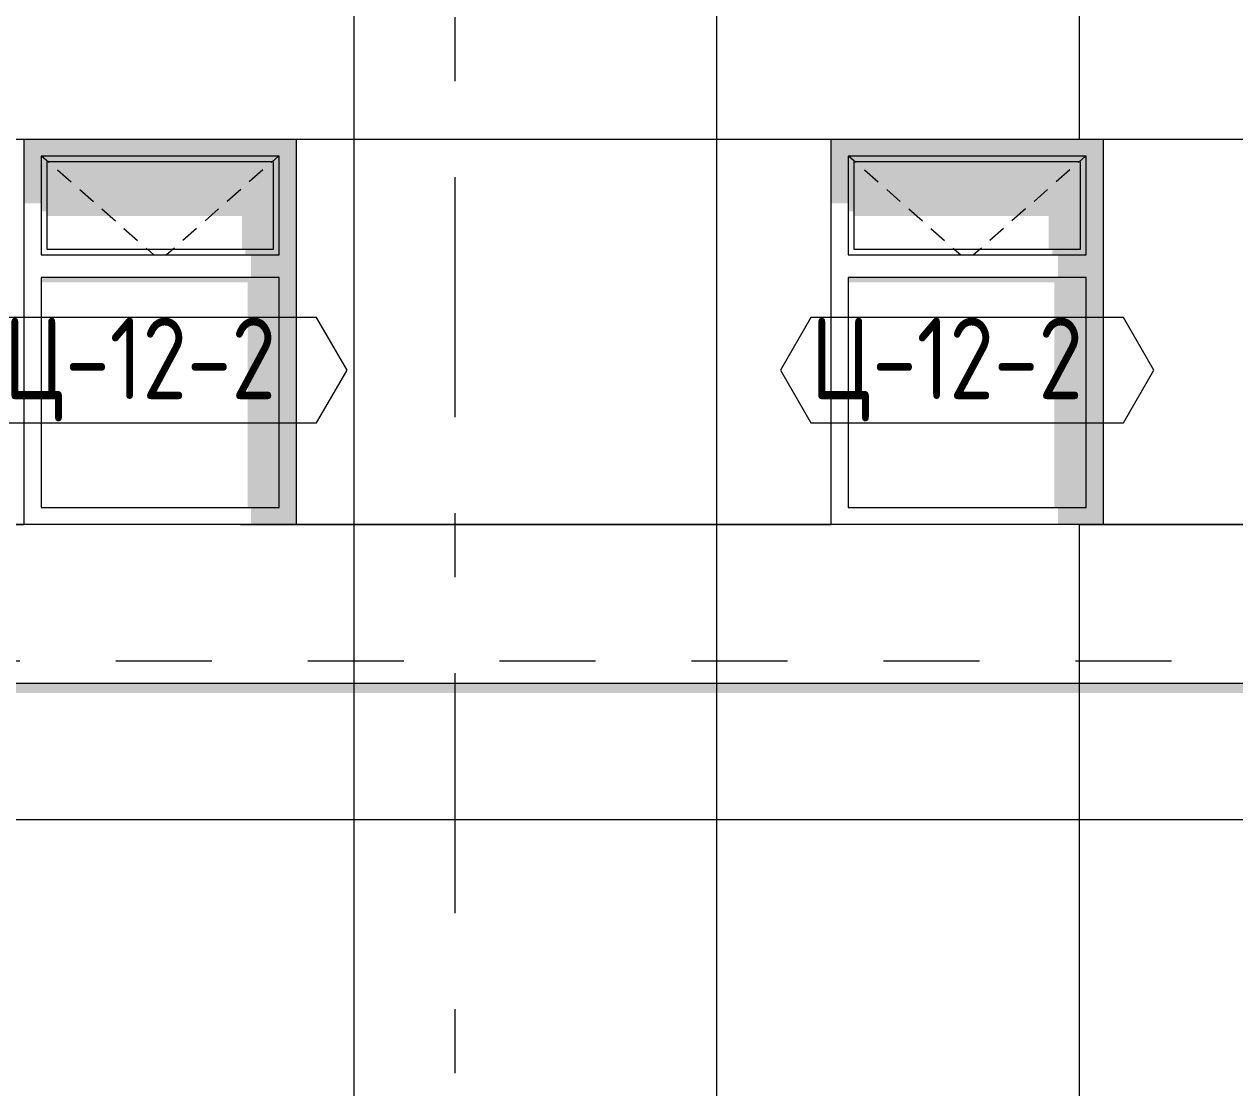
# Model space of a CAD drawing. Header units: millimetres. Extents: x 18162 to 7085488, y 72188 to 247925.
# Drawn here: x 6562604 to 6567944, y 108458 to 113148 of the extents above; entities that cross this region are included whole.
import ezdxf
from ezdxf.enums import TextEntityAlignment as Align

# ---------------------------------------------------------------- set-up
doc = ezdxf.new("R2010")
doc.units = ezdxf.units.MM
doc.header["$MEASUREMENT"] = 0
doc.linetypes.add('Dashed', pattern=[423.333333, 211.666667, -211.666667])
doc.linetypes.add('Double Dashed', pattern=[1093.611073, 529.166651, -211.666656, 141.111112, -211.666656])
for name, color, linetype in [('Archicad Windows', 7, 'Continuous'), ('Structural - Bearing', 7, 'Continuous'), ('Structural - Grid', 7, 'Continuous')]:
    doc.layers.add(name, color=color, linetype=linetype)
doc.styles.add('GENERATED_STYLE_3', font='', dxfattribs={"width": 0.8})
doc.styles.get('GENERATED_STYLE_3').set_extended_font_data('ISOCPEUR MON')
doc.dimstyles.new('GENERATED_STYLE__33', dxfattribs={"dimtxt": 440.00001, "dimasz": 228, "dimexe": 0.18, "dimexo": 20220.414063, "dimgap": 0, "dimtad": 1, "dimdec": 0, "dimzin": 0, "dimdsep": 46, "dimtxsty": 'GENERATED_STYLE_3', "dimblk": 'ARROWHEAD_2', "dimblk1": 'ARROWHEAD_2', "dimblk2": 'ARROWHEAD_2', "dimcen": 0.09, "dimclrd": 13, "dimclre": 13, "dimclrt": 13, "dimadec": 0, "dimazin": 0, "dimtfac": 1, "dimtdec": 4, "dimtmove": 0, "dimatfit": 3, "dimfxl": 1, "dimtolj": 1, "dimtzin": 0, "dimarcsym": 0})
doc.dimstyles.new('GENERATED_STYLE__37', dxfattribs={"dimtxt": 440.00001, "dimasz": 228, "dimexe": 0.18, "dimexo": 21485.964059, "dimgap": 0, "dimtad": 1, "dimdec": 0, "dimzin": 0, "dimdsep": 46, "dimtxsty": 'GENERATED_STYLE_3', "dimblk": 'ARROWHEAD_2', "dimblk1": 'ARROWHEAD_2', "dimblk2": 'ARROWHEAD_2', "dimcen": 0.09, "dimclrd": 13, "dimclre": 13, "dimclrt": 13, "dimadec": 0, "dimazin": 0, "dimtfac": 1, "dimtdec": 4, "dimtmove": 0, "dimatfit": 3, "dimfxl": 1, "dimtolj": 1, "dimtzin": 0, "dimarcsym": 0})
doc.dimstyles.new('GENERATED_STYLE__38', dxfattribs={"dimtxt": 440.00001, "dimasz": 228, "dimexe": 0.18, "dimexo": 20336.646461, "dimgap": 0, "dimtad": 1, "dimdec": 0, "dimzin": 0, "dimdsep": 46, "dimtxsty": 'GENERATED_STYLE_3', "dimblk": 'ARROWHEAD_2', "dimblk1": 'ARROWHEAD_2', "dimblk2": 'ARROWHEAD_2', "dimcen": 0.09, "dimclrd": 13, "dimclre": 13, "dimclrt": 13, "dimadec": 0, "dimazin": 0, "dimtfac": 1, "dimtdec": 4, "dimtmove": 0, "dimatfit": 3, "dimfxl": 1, "dimtolj": 1, "dimtzin": 0, "dimarcsym": 0})
doc.dimstyles.new('GENERATED_STYLE__41', dxfattribs={"dimtxt": 440.00001, "dimasz": 228, "dimexe": 0.18, "dimexo": 18955.962133, "dimgap": 0, "dimtad": 1, "dimdec": 0, "dimzin": 0, "dimdsep": 46, "dimtxsty": 'GENERATED_STYLE_3', "dimblk": 'ARROWHEAD_2', "dimblk1": 'ARROWHEAD_2', "dimblk2": 'ARROWHEAD_2', "dimcen": 0.09, "dimclrd": 13, "dimclre": 13, "dimclrt": 13, "dimadec": 0, "dimazin": 0, "dimtfac": 1, "dimtdec": 4, "dimtmove": 0, "dimatfit": 3, "dimfxl": 1, "dimtolj": 1, "dimtzin": 0, "dimarcsym": 0})

# ---------------------------------------------------------------- blocks, each defined once
blk = doc.blocks.new('*X3108', base_point=(6480357.9, 110341.8))
at = {"layer": 'Structural - Bearing', "color": 8, "linetype": 'Continuous', "lineweight": 13}
for p, q in [((6564057.9, 110241.8), (6564057.9, 107941.8)), ((6565657.9, 110241.8), (6565657.9, 107941.8)), ((6567257.9, 110241.8), (6567257.9, 107991.8)), ((6562457.9, 109641.8), (6563557.9, 109641.8)), ((6563557.9, 109641.8), (6564057.9, 109641.8)), ((6564057.9, 109641.8), (6565157.9, 109641.8)), ((6565157.9, 109641.8), (6565657.9, 109641.8)), ((6565657.9, 109641.8), (6566757.9, 109641.8)), ((6566757.9, 109641.8), (6567257.9, 109641.8)), ((6567257.9, 109641.8), (6568357.9, 109641.8))]:
    blk.add_line(p, q, dxfattribs=at)
blk = doc.blocks.new('*X3343', base_point=(6480357.9, 110341.8))
at = {"layer": 'Structural - Bearing', "color": 8, "linetype": 'Continuous', "lineweight": 13}
for p, q in [((6564057.9, 113241.8), (6564057.9, 110941.8)), ((6565657.9, 113241.8), (6565657.9, 110941.8)), ((6567257.9, 113241.8), (6567257.9, 112641.8)), ((6562457.9, 112641.8), (6562603.6, 112641.8)), ((6563803.6, 112641.8), (6564057.9, 112641.8)), ((6564057.9, 112641.8), (6565157.9, 112641.8)), ((6565157.9, 112641.8), (6565657.9, 112641.8)), ((6565657.9, 112641.8), (6566163.2, 112641.8)), ((6567363.2, 112641.8), (6568357.9, 112641.8)), ((6562457.9, 110941.8), (6562603.6, 110941.8)), ((6562603.6, 110941.8), (6562457.9, 110941.8)), ((6563557.9, 110941.8), (6564057.9, 110941.8)), ((6564057.9, 110941.8), (6563803.6, 110941.8)), ((6564057.9, 110941.8), (6565157.9, 110941.8)), ((6564057.9, 110941.8), (6564057.9, 110341.8)), ((6565157.9, 110941.8), (6564057.9, 110941.8)), ((6565657.9, 110941.8), (6565157.9, 110941.8)), ((6565157.9, 110941.8), (6565657.9, 110941.8)), ((6565657.9, 110941.8), (6566163.2, 110941.8)), ((6565657.9, 110941.8), (6565657.9, 110341.8)), ((6566163.2, 110941.8), (6565657.9, 110941.8)), ((6567257.9, 110941.8), (6568357.9, 110941.8)), ((6567257.9, 110941.8), (6567257.9, 110341.8)), ((6568357.9, 110941.8), (6567363.2, 110941.8)), ((6564057.9, 110341.8), (6564057.9, 110241.8)), ((6565657.9, 110341.8), (6565657.9, 110241.8)), ((6567257.9, 110341.8), (6567257.9, 110241.8))]:
    blk.add_line(p, q, dxfattribs=at)
blk = doc.blocks.new('*D3420', base_point=(6480357.9, 110341.8))
at = {"color": 13, "linetype": 'Continuous', "lineweight": 13}
for p, q in [((6581243.6, 110291.8), (6581243.6, 113091.8)), ((6581468.6, 110291.8), (6578874, 110291.8)), ((6581243.6, 109921.8), (6581243.6, 110291.8)), ((6581468.6, 109921.8), (6578874, 109921.8)), ((6581243.6, 109775.1), (6581243.6, 109921.8))]:
    blk.add_line(p, q, dxfattribs=at)
at = {"color": 12, "linetype": 'Continuous', "lineweight": 35}
for p, q in [((6581093.6, 110378.4), (6581393.6, 110205.2)), ((6581093.6, 110008.4), (6581393.6, 109835.2))]:
    blk.add_line(p, q, dxfattribs=at)
at = {"color": 13, "lineweight": 13, "insert": (6581283.3, 109097.4), "char_height": 440, "attachment_point": 7, "rotation": 90, "style": 'GENERATED_STYLE_3'}
blk.add_mtext('\\A1;{\\pql;\\fISOCPEUR MON|b0|i0|c0|p0;\\W0.800000;370}', dxfattribs=at)
blk = doc.blocks.new('ARROWHEAD_2')
at = {"color": 0, "linetype": 'Continuous', "lineweight": 0}
for p, q in [((-0.378, -0.655), (0.378, 0.655)), ((0, 0), (-1, 0))]:
    blk.add_line(p, q, dxfattribs=at)
blk = doc.blocks.new('*D3421', base_point=(6480357.9, 110341.8))
at = {"color": 12, "linetype": 'Continuous', "lineweight": 35}
for p, q in [((6581093.6, 113178.4), (6581393.6, 113005.2)), ((6581093.6, 110378.4), (6581393.6, 110205.2))]:
    blk.add_line(p, q, dxfattribs=at)
at = {"color": 13, "linetype": 'Continuous', "lineweight": 13}
blk.add_line((6581243.6, 110291.8), (6581243.6, 113091.8), dxfattribs=at)
at = {"color": 13, "lineweight": 13, "char_height": 440, "attachment_point": 7, "rotation": 90, "style": 'GENERATED_STYLE_3'}
for s, insert in [('\\A1;{\\pql;\\fISOCPEUR MON|b0|i0|c0|p0;\\W0.800000;200}', (6581283.3, 112267.4)), ('\\A1;{\\pql;\\fISOCPEUR MON|b0|i0|c0|p0;\\W0.800000;2,800}', (6581371.1, 110769.7))]:
    blk.add_mtext(s, dxfattribs=dict(at, insert=insert))
blk = doc.blocks.new('*D3422', base_point=(6480357.9, 110341.8))
at = {"color": 12, "linetype": 'Continuous', "lineweight": 35}
for p, q in [((6581093.6, 113378.4), (6581393.6, 113205.2)), ((6581093.6, 113178.4), (6581393.6, 113005.2))]:
    blk.add_line(p, q, dxfattribs=at)
at = {"color": 13, "linetype": 'Continuous', "lineweight": 13}
for p, q in [((6581468.6, 113291.8), (6578874, 113291.8)), ((6581243.6, 113091.8), (6581243.6, 113291.8)), ((6581468.6, 113091.8), (6578874, 113091.8)), ((6581243.6, 110291.8), (6581243.6, 113091.8))]:
    blk.add_line(p, q, dxfattribs=at)
blk = doc.blocks.new('*D3454', base_point=(6480357.9, 110341.8))
at = {"color": 12, "linetype": 'Continuous', "lineweight": 35}
for p, q in [((6582002.7, 110378.4), (6582302.7, 110205.2)), ((6582002.7, 110008.4), (6582302.7, 109835.2))]:
    blk.add_line(p, q, dxfattribs=at)
at = {"color": 13, "linetype": 'Continuous', "lineweight": 13}
for p, q in [((6582152.7, 109921.8), (6582152.7, 110291.8)), ((6582377.7, 109921.8), (6578789.6, 109921.8)), ((6582152.7, 109775.1), (6582152.7, 109921.8))]:
    blk.add_line(p, q, dxfattribs=at)
at = {"color": 13, "lineweight": 13, "insert": (6582192.4, 109097.4), "char_height": 440, "attachment_point": 7, "rotation": 90, "style": 'GENERATED_STYLE_3'}
blk.add_mtext('\\A1;{\\pql;\\fISOCPEUR MON|b0|i0|c0|p0;\\W0.800000;370}', dxfattribs=at)
blk = doc.blocks.new('*D3455', base_point=(6480357.9, 110341.8))
at = {"color": 12, "linetype": 'Continuous', "lineweight": 35}
for p, q in [((6582002.7, 116178.4), (6582302.7, 116005.2)), ((6582002.7, 110378.4), (6582302.7, 110205.2))]:
    blk.add_line(p, q, dxfattribs=at)
at = {"color": 13, "linetype": 'Continuous', "lineweight": 13}
for p, q in [((6582377.7, 116091.8), (6578789.6, 116091.8)), ((6582152.7, 110291.8), (6582152.7, 116091.8)), ((6582377.7, 110291.8), (6578789.6, 110291.8)), ((6582152.7, 109921.8), (6582152.7, 110291.8))]:
    blk.add_line(p, q, dxfattribs=at)
at = {"color": 13, "lineweight": 13, "char_height": 440, "attachment_point": 7, "rotation": 90, "style": 'GENERATED_STYLE_3'}
for s, insert in [('\\A1;{\\pql;\\fISOCPEUR MON|b0|i0|c0|p0;\\W0.800000;200}', (6582192.4, 115267.4)), ('\\A1;{\\pql;\\fISOCPEUR MON|b0|i0|c0|p0;\\W0.800000;5,800}', (6582280.3, 112269.7))]:
    blk.add_mtext(s, dxfattribs=dict(at, insert=insert))
blk = doc.blocks.new('*D3463', base_point=(6480357.9, 110341.8))
at = {"color": 12, "linetype": 'Continuous', "lineweight": 35}
for p, q in [((6582911.8, 160878.4), (6583211.8, 160705.2)), ((6582911.8, 110008.4), (6583211.8, 109835.2))]:
    blk.add_line(p, q, dxfattribs=at)
at = {"color": 13, "linetype": 'Continuous', "lineweight": 13}
for p, q in [((6583286.8, 160791.8), (6577609.6, 160791.8)), ((6583061.8, 109921.8), (6583061.8, 160791.8)), ((6583286.8, 109921.8), (6578912.5, 109921.8)), ((6583061.8, 109775.1), (6583061.8, 109921.8))]:
    blk.add_line(p, q, dxfattribs=at)
at = {"color": 13, "lineweight": 13, "insert": (6583189.4, 134680.6), "char_height": 440, "attachment_point": 7, "rotation": 90, "style": 'GENERATED_STYLE_3'}
blk.add_mtext('\\A1;{\\pql;\\fISOCPEUR MON|b0|i0|c0|p0;\\W0.800000;50,870}', dxfattribs=at)
blk = doc.blocks.new('Label_339_2', base_point=(6563203.6, 111388.9))
at = {"color": 13, "linetype": 'Continuous', "lineweight": 13, "flags": 128}
blk.add_lwpolyline([(6562379.7, 111623.2), (6562513.8, 111390.9), (6563893.4, 111390.9), (6564027.5, 111623.2), (6563893.4, 111855.5), (6562513.8, 111855.5)], close=True, dxfattribs=at)
at = {"color": 13, "lineweight": 13, "insert": (6562513.8, 111854.7), "char_height": 360, "attachment_point": 1, "style": 'GENERATED_STYLE_3'}
blk.add_mtext('\\A1;{\\pql;\\pt0,253000;\\fISOCPEUR MON|b0|i0|c0|p0;\\W0.800000;Ц-12-2\\fISOCPEUR MON|b0|i0|c0|p0;\\W0.800000;\\A1{\\H.66x;\\S^  ;}\\fISOCPEUR MON|b0|i0|c0|p0;\\W0.800000;\\fISOCPEUR MON|b0|i0|c0|p0;\\W0.800000;\\A1{\\H.66x;\\S^  ;}\\fISOCPEUR MON|b0|i0|c0|p0;\\W0.800000; \\fISOCPEUR MON|b0|i0|c0|p0;\\W0.800000;\\fISOCPEUR MON|b0|i0|c0|p0;\\W0.800000;\\fISOCPEUR MON|b0|i0|c0|p0;\\W0.800000;\\fISOCPEUR MON|b0|i0|c0|p0;\\W0.800000;\\fISOCPEUR MON|b0|i0|c0|p0;\\W0.800000;\\fISOCPEUR MON|b0|i0|c0|p0;\\W0.800000;\\fISOCPEUR MON|b0|i0|c0|p0;\\W0.800000;\\fISOCPEUR MON|b0|i0|c0|p0;\\W0.800000;\\fISOCPEUR MON|b0|i0|c0|p0;\\W0.800000;\\fISOCPEUR MON|b0|i0|c0|p0;\\W0.800000;\\fISOCPEUR MON|b0|i0|c0|p0;\\W0.800000;\\fISOCPEUR MON|b0|i0|c0|p0;\\W0.800000;\\fISOCPEUR MON|b0|i0|c0|p0;\\W0.800000;\\fISOCPEUR MON|b0|i0|c0|p0;\\W0.800000;\\fISOCPEUR MON|b0|i0|c0|p0;\\W0.800000;\\fISOCPEUR MON|b0|i0|c0|p0;\\W0.800000;\\fISOCPEUR MON|b0|i0|c0|p0;\\W0.800000;\\fISOCPEUR MON|b0|i0|c0|p0;\\W0.800000;\\fISOCPEUR MON|b0|i0|c0|p0;\\W0.800000;\\fISOCPEUR MON|b0|i0|c0|p0;\\W0.800000;\\fISOCPEUR MON|b0|i0|c0|p0;\\W0.800000;\\fISOCPEUR MON|b0|i0|c0|p0;\\W0.800000;\\fISOCPEUR MON|b0|i0|c0|p0;\\W0.800000;\\fISOCPEUR MON|b0|i0|c0|p0;\\W0.800000;\\fISOCPEUR MON|b0|i0|c0|p0;\\W0.800000;\\fISOCPEUR MON|b0|i0|c0|p0;\\W0.800000;\\fISOCPEUR MON|b0|i0|c0|p0;\\W0.800000;\\fISOCPEUR MON|b0|i0|c0|p0;\\W0.800000;\\fISOCPEUR MON|b0|i0|c0|p0;\\W0.800000;\\fISOCPEUR MON|b0|i0|c0|p0;\\W0.800000;\\fISOCPEUR MON|b0|i0|c0|p0;\\W0.800000;\\fISOCPEUR MON|b0|i0|c0|p0;\\W0.800000;\\fISOCPEUR MON|b0|i0|c0|p0;\\W0.800000;\\fISOCPEUR MON|b0|i0|c0|p0;\\W0.800000;\\fISOCPEUR MON|b0|i0|c0|p0;\\W0.800000;\\fISOCPEUR MON|b0|i0|c0|p0;\\W0.800000;\\fISOCPEUR MON|b0|i0|c0|p0;\\W0.800000;\\fISOCPEUR MON|b0|i0|c0|p0;\\W0.800000;\\fISOCPEUR MON|b0|i0|c0|p0;\\W0.800000;\\fISOCPEUR MON|b0|i0|c0|p0;\\W0.800000;\\fISOCPEUR MON|b0|i0|c0|p0;\\W0.800000;\\fISOCPEUR MON|b0|i0|c0|p0;\\W0.800000;\\fISOCPEUR MON|b0|i0|c0|p0;\\W0.800000;}', dxfattribs=at)
blk = doc.blocks.new('Label_340_2', base_point=(6566763.2, 111388.9))
at = {"color": 13, "linetype": 'Continuous', "lineweight": 13, "flags": 128}
blk.add_lwpolyline([(6565939.3, 111623.2), (6566073.4, 111390.9), (6567453, 111390.9), (6567587.1, 111623.2), (6567453, 111855.5), (6566073.4, 111855.5)], close=True, dxfattribs=at)
at = {"color": 13, "lineweight": 13, "insert": (6566073.4, 111854.7), "char_height": 360, "attachment_point": 1, "style": 'GENERATED_STYLE_3'}
blk.add_mtext('\\A1;{\\pql;\\pt0,253000;\\fISOCPEUR MON|b0|i0|c0|p0;\\W0.800000;Ц-12-2\\fISOCPEUR MON|b0|i0|c0|p0;\\W0.800000;\\A1{\\H.66x;\\S^  ;}\\fISOCPEUR MON|b0|i0|c0|p0;\\W0.800000;\\fISOCPEUR MON|b0|i0|c0|p0;\\W0.800000;\\A1{\\H.66x;\\S^  ;}\\fISOCPEUR MON|b0|i0|c0|p0;\\W0.800000; \\fISOCPEUR MON|b0|i0|c0|p0;\\W0.800000;\\fISOCPEUR MON|b0|i0|c0|p0;\\W0.800000;\\fISOCPEUR MON|b0|i0|c0|p0;\\W0.800000;\\fISOCPEUR MON|b0|i0|c0|p0;\\W0.800000;\\fISOCPEUR MON|b0|i0|c0|p0;\\W0.800000;\\fISOCPEUR MON|b0|i0|c0|p0;\\W0.800000;\\fISOCPEUR MON|b0|i0|c0|p0;\\W0.800000;\\fISOCPEUR MON|b0|i0|c0|p0;\\W0.800000;\\fISOCPEUR MON|b0|i0|c0|p0;\\W0.800000;\\fISOCPEUR MON|b0|i0|c0|p0;\\W0.800000;\\fISOCPEUR MON|b0|i0|c0|p0;\\W0.800000;\\fISOCPEUR MON|b0|i0|c0|p0;\\W0.800000;\\fISOCPEUR MON|b0|i0|c0|p0;\\W0.800000;\\fISOCPEUR MON|b0|i0|c0|p0;\\W0.800000;\\fISOCPEUR MON|b0|i0|c0|p0;\\W0.800000;\\fISOCPEUR MON|b0|i0|c0|p0;\\W0.800000;\\fISOCPEUR MON|b0|i0|c0|p0;\\W0.800000;\\fISOCPEUR MON|b0|i0|c0|p0;\\W0.800000;\\fISOCPEUR MON|b0|i0|c0|p0;\\W0.800000;\\fISOCPEUR MON|b0|i0|c0|p0;\\W0.800000;\\fISOCPEUR MON|b0|i0|c0|p0;\\W0.800000;\\fISOCPEUR MON|b0|i0|c0|p0;\\W0.800000;\\fISOCPEUR MON|b0|i0|c0|p0;\\W0.800000;\\fISOCPEUR MON|b0|i0|c0|p0;\\W0.800000;\\fISOCPEUR MON|b0|i0|c0|p0;\\W0.800000;\\fISOCPEUR MON|b0|i0|c0|p0;\\W0.800000;\\fISOCPEUR MON|b0|i0|c0|p0;\\W0.800000;\\fISOCPEUR MON|b0|i0|c0|p0;\\W0.800000;\\fISOCPEUR MON|b0|i0|c0|p0;\\W0.800000;\\fISOCPEUR MON|b0|i0|c0|p0;\\W0.800000;\\fISOCPEUR MON|b0|i0|c0|p0;\\W0.800000;\\fISOCPEUR MON|b0|i0|c0|p0;\\W0.800000;\\fISOCPEUR MON|b0|i0|c0|p0;\\W0.800000;\\fISOCPEUR MON|b0|i0|c0|p0;\\W0.800000;\\fISOCPEUR MON|b0|i0|c0|p0;\\W0.800000;\\fISOCPEUR MON|b0|i0|c0|p0;\\W0.800000;\\fISOCPEUR MON|b0|i0|c0|p0;\\W0.800000;\\fISOCPEUR MON|b0|i0|c0|p0;\\W0.800000;\\fISOCPEUR MON|b0|i0|c0|p0;\\W0.800000;\\fISOCPEUR MON|b0|i0|c0|p0;\\W0.800000;\\fISOCPEUR MON|b0|i0|c0|p0;\\W0.800000;\\fISOCPEUR MON|b0|i0|c0|p0;\\W0.800000;\\fISOCPEUR MON|b0|i0|c0|p0;\\W0.800000;}', dxfattribs=at)
blk = doc.blocks.new('Standard grid marker[385]_2', base_point=(6564503.6, 170341.8))
at = {"layer": 'Structural - Grid', "color": 13, "linetype": 'Double Dashed', "lineweight": 13, "ltscale": 2}
blk.add_line((6564503.6, 169341.8), (6564503.6, 105841.8), dxfattribs=at)
at = {"layer": 'Structural - Grid', "color": 13, "lineweight": 13, "style": 'GENERATED_STYLE_3'}
blk.add_attdef('AC_MarkerText_1', text='', height=500, rotation=360, dxfattribs=at).set_placement((6564503.6, 104491.8), align=Align.TOP_CENTER)

msp = doc.modelspace()

# ---------------------------------------------------------------- hatches: boundary and pattern name
at = {"layer": 'Archicad Windows', "linetype": 'Continuous', "lineweight": 0}
for points in [[(6563803.6, 112641.8), (6562603.6, 112641.8), (6562603.6, 112566.8), (6562678.6, 112566.8), (6563728.6, 112566.8), (6563803.6, 112566.8)], [(6566163.2, 112566.8), (6566238.2, 112566.8), (6567288.2, 112566.8), (6567363.2, 112566.8), (6567363.2, 112641.8), (6566163.2, 112641.8)], [(6562603.6, 112566.8), (6562603.6, 112358.9), (6562678.6, 112358.9), (6562678.6, 112566.8)], [(6562678.6, 112566.8), (6562678.6, 112541.8), (6562703.6, 112541.8), (6563703.6, 112541.8), (6563728.6, 112541.8), (6563728.6, 112566.8)], [(6562678.6, 112541.8), (6562678.6, 112323.6), (6562703.6, 112323.6), (6562703.6, 112541.8)], [(6562703.6, 112541.8), (6562703.6, 112302.4), (6563563.6, 112302.4), (6563563.6, 112156.8), (6563703.6, 112156.8), (6563703.6, 112541.8)], [(6563703.6, 112156.8), (6563728.6, 112156.8), (6563728.6, 112541.8), (6563703.6, 112541.8)], [(6563728.6, 112131.8), (6563728.6, 112031.8), (6563728.6, 111016.8), (6563803.6, 111016.8), (6563803.6, 112566.8), (6563728.6, 112566.8)], [(6566163.2, 112566.8), (6566163.2, 112358.9), (6566238.2, 112358.9), (6566238.2, 112566.8)], [(6567288.2, 112566.8), (6566238.2, 112566.8), (6566238.2, 112541.8), (6566263.2, 112541.8), (6567263.2, 112541.8), (6567288.2, 112541.8)], [(6566238.2, 112541.8), (6566238.2, 112323.6), (6566263.2, 112323.6), (6566263.2, 112541.8)], [(6567263.2, 112541.8), (6566263.2, 112541.8), (6566263.2, 112302.4), (6567123.2, 112302.4), (6567123.2, 112156.8), (6567263.2, 112156.8)], [(6567263.2, 112156.8), (6567288.2, 112156.8), (6567288.2, 112541.8), (6567263.2, 112541.8)], [(6567288.2, 112131.8), (6567288.2, 112031.8), (6567288.2, 111016.8), (6567363.2, 111016.8), (6567363.2, 112566.8), (6567288.2, 112566.8)], [(6563728.6, 112156.8), (6563578.6, 112156.8), (6563578.6, 112131.8), (6563728.6, 112131.8)], [(6567288.2, 112156.8), (6567138.2, 112156.8), (6567138.2, 112131.8), (6567288.2, 112131.8)], [(6563603.6, 112131.8), (6563603.6, 112031.8), (6563728.6, 112031.8), (6563728.6, 112131.8)], [(6567163.2, 112131.8), (6567163.2, 112031.8), (6567288.2, 112031.8), (6567288.2, 112131.8)], [(6563728.6, 112031.8), (6562678.6, 112031.8), (6562678.6, 112010.6), (6563588.6, 112010.6), (6563588.6, 111016.8), (6563728.6, 111016.8)], [(6567288.2, 112031.8), (6566238.2, 112031.8), (6566238.2, 112010.6), (6567148.2, 112010.6), (6567148.2, 111016.8), (6567288.2, 111016.8)], [(6563803.6, 111016.8), (6563603.6, 111016.8), (6563603.6, 110941.8), (6563803.6, 110941.8)], [(6567363.2, 111016.8), (6567163.2, 111016.8), (6567163.2, 110941.8), (6567363.2, 110941.8)]]:
    msp.add_hatch(color=49, dxfattribs=at).paths.add_polyline_path(points)
at = {"layer": 'Structural - Bearing', "linetype": 'Continuous', "lineweight": 0}
msp.add_hatch(color=49, dxfattribs=at).paths.add_polyline_path([(6558683.6, 110241.8), (6558683.6, 110199.4), (6577203.6, 110199.4), (6577203.6, 110241.8)])

# ---------------------------------------------------------------- linework, layer by layer
at = {"color": 8, "linetype": 'Dashed', "lineweight": 13, "ltscale": 2}
msp.add_line((6552000.8, 110341.8), (6583543.5, 110341.8), dxfattribs=at)
at = {"layer": 'Archicad Windows', "color": 7, "linetype": 'Continuous', "lineweight": 13}
for p, q in [((6562603.6, 110941.8), (6562603.6, 112641.8)), ((6562603.6, 112641.8), (6563803.6, 112641.8)), ((6563803.6, 112641.8), (6563803.6, 110941.8)), ((6566163.2, 110941.8), (6566163.2, 112641.8)), ((6566163.2, 112641.8), (6567363.2, 112641.8)), ((6567363.2, 112641.8), (6567363.2, 110941.8)), ((6563803.6, 110941.8), (6562603.6, 110941.8)), ((6567363.2, 110941.8), (6566163.2, 110941.8))]:
    msp.add_line(p, q, dxfattribs=at)
at = {"layer": 'Archicad Windows', "color": 7, "linetype": 'Continuous', "lineweight": 9}
for p, q in [((6562678.6, 112566.8), (6562678.6, 112131.8)), ((6563728.6, 112566.8), (6562678.6, 112566.8)), ((6562681.9, 112566.8), (6562710.3, 112541.8)), ((6562703.6, 112541.8), (6562703.6, 112156.8)), ((6563703.6, 112541.8), (6562703.6, 112541.8)), ((6562710.3, 112541.8), (6562713.6, 112538.9)), ((6563696.9, 112541.8), (6563693.6, 112538.9)), ((6563725.2, 112566.8), (6563696.9, 112541.8)), ((6563703.6, 112156.8), (6563703.6, 112541.8)), ((6563728.6, 112131.8), (6563728.6, 112566.8)), ((6566238.2, 112566.8), (6566238.2, 112131.8)), ((6567288.2, 112566.8), (6566238.2, 112566.8)), ((6566241.6, 112566.8), (6566269.9, 112541.8)), ((6566263.2, 112541.8), (6566263.2, 112156.8)), ((6567263.2, 112541.8), (6566263.2, 112541.8)), ((6566269.9, 112541.8), (6566273.2, 112538.9)), ((6567256.5, 112541.8), (6567253.2, 112538.9)), ((6567284.9, 112566.8), (6567256.5, 112541.8)), ((6567263.2, 112156.8), (6567263.2, 112541.8)), ((6567288.2, 112131.8), (6567288.2, 112566.8)), ((6562751.1, 112505.8), (6562811.1, 112452.9)), ((6563656.1, 112505.8), (6563596.1, 112452.9)), ((6566310.7, 112505.8), (6566370.7, 112452.9)), ((6567215.7, 112505.8), (6567155.7, 112452.9)), ((6562848.6, 112419.8), (6562908.6, 112366.9)), ((6563558.6, 112419.8), (6563498.6, 112366.9)), ((6566408.2, 112419.8), (6566468.2, 112366.9)), ((6567118.2, 112419.8), (6567058.2, 112366.9)), ((6562946.1, 112333.8), (6563006.1, 112280.9)), ((6563461.1, 112333.8), (6563401.1, 112280.9)), ((6566505.7, 112333.8), (6566565.7, 112280.9)), ((6567020.7, 112333.8), (6566960.7, 112280.9)), ((6563043.6, 112247.9), (6563103.6, 112195)), ((6563363.6, 112247.9), (6563303.6, 112195)), ((6566603.2, 112247.9), (6566663.2, 112195)), ((6566923.2, 112247.9), (6566863.2, 112195)), ((6562703.6, 112156.8), (6563703.6, 112156.8)), ((6563141.1, 112161.9), (6563143.6, 112159.7)), ((6563143.6, 112159.7), (6563146.9, 112156.8)), ((6563146.9, 112156.8), (6563175.2, 112131.8)), ((6563260.3, 112156.8), (6563231.9, 112131.8)), ((6563263.6, 112159.7), (6563260.3, 112156.8)), ((6563266.1, 112161.9), (6563263.6, 112159.7)), ((6566263.2, 112156.8), (6567263.2, 112156.8)), ((6566700.7, 112161.9), (6566703.2, 112159.7)), ((6566703.2, 112159.7), (6566706.5, 112156.8)), ((6566706.5, 112156.8), (6566734.9, 112131.8)), ((6566819.9, 112156.8), (6566791.6, 112131.8)), ((6566823.2, 112159.7), (6566819.9, 112156.8)), ((6566825.7, 112161.9), (6566823.2, 112159.7)), ((6562678.6, 112131.8), (6563728.6, 112131.8)), ((6566238.2, 112131.8), (6567288.2, 112131.8)), ((6562678.6, 112031.8), (6562678.6, 111016.8)), ((6563728.6, 112031.8), (6562678.6, 112031.8)), ((6563728.6, 111016.8), (6563728.6, 112031.8)), ((6566238.2, 112031.8), (6566238.2, 111016.8)), ((6567288.2, 112031.8), (6566238.2, 112031.8)), ((6567288.2, 111016.8), (6567288.2, 112031.8)), ((6562678.6, 111016.8), (6563728.6, 111016.8)), ((6566238.2, 111016.8), (6567288.2, 111016.8))]:
    msp.add_line(p, q, dxfattribs=at)
at = {"layer": 'Structural - Bearing', "color": 7, "linetype": 'Continuous', "lineweight": 13}
msp.add_line((6577303.6, 110241.8), (6558703.6, 110241.8), dxfattribs=at)

# ---------------------------------------------------------------- block references
at = {"color": 12, "linetype": 'Continuous', "lineweight": 13}
for name, p in [('Label_339_2', (6563203.6, 111388.9)), ('Label_340_2', (6566763.2, 111388.9))]:
    msp.add_blockref(name, p, dxfattribs=at)
at = {"layer": 'Structural - Bearing', "lineweight": 0}
for name in ['*X3343', '*X3108']:
    msp.add_blockref(name, (6480357.9, 110341.8), dxfattribs=at)
at = {"layer": 'Structural - Grid', "color": 13, "linetype": 'Continuous', "lineweight": 13}
msp.add_blockref('Standard grid marker[385]_2', (6564503.6, 170341.8), dxfattribs=at)

# ---------------------------------------------------------------- dimensions: what is measured, and where the dimension line sits
at = {"color": 13, "linetype": 'Continuous', "lineweight": 13}
for base, p1, p2, dimstyle, picture, middle in [((6583061.8, 160791.8), (6557303.6, 109921.8), (6558653.6, 160791.8), 'GENERATED_STYLE__41', '*D3463', (6582753.8, 135585)), ((6582152.7, 116091.8), (6557303.6, 110291.8), (6557878.3, 116091.8), 'GENERATED_STYLE__38', '*D3455', (6581844.7, 113006.7)), ((6581243.6, 113291.8), (6557978.6, 113091.8), (6557978.6, 113291.8), 'GENERATED_STYLE__33', '*D3422', (6580935.6, 112769.7)), ((6581243.6, 113091.8), (6557978.6, 110291.8), (6557978.6, 113091.8), 'GENERATED_STYLE__33', '*D3421', (6580935.6, 111506.7)), ((6581243.6, 110291.8), (6557993.6, 109921.8), (6557978.6, 110291.8), 'GENERATED_STYLE__33', '*D3420', (6580935.6, 109599.7)), ((6582152.7, 110291.8), (6557303.6, 109921.8), (6557303.6, 110291.8), 'GENERATED_STYLE__37', '*D3454', (6581844.7, 109599.7))]:
    dim = msp.add_linear_dim(base=base, p1=p1, p2=p2, angle=90, dimstyle=dimstyle, dxfattribs=at)
    dim.commit()
    dim.dimension.update_dxf_attribs({"geometry": picture, "text_midpoint": middle, "dimtype": 160, "text_rotation": 90})

doc.saveas('drawing.dxf')
